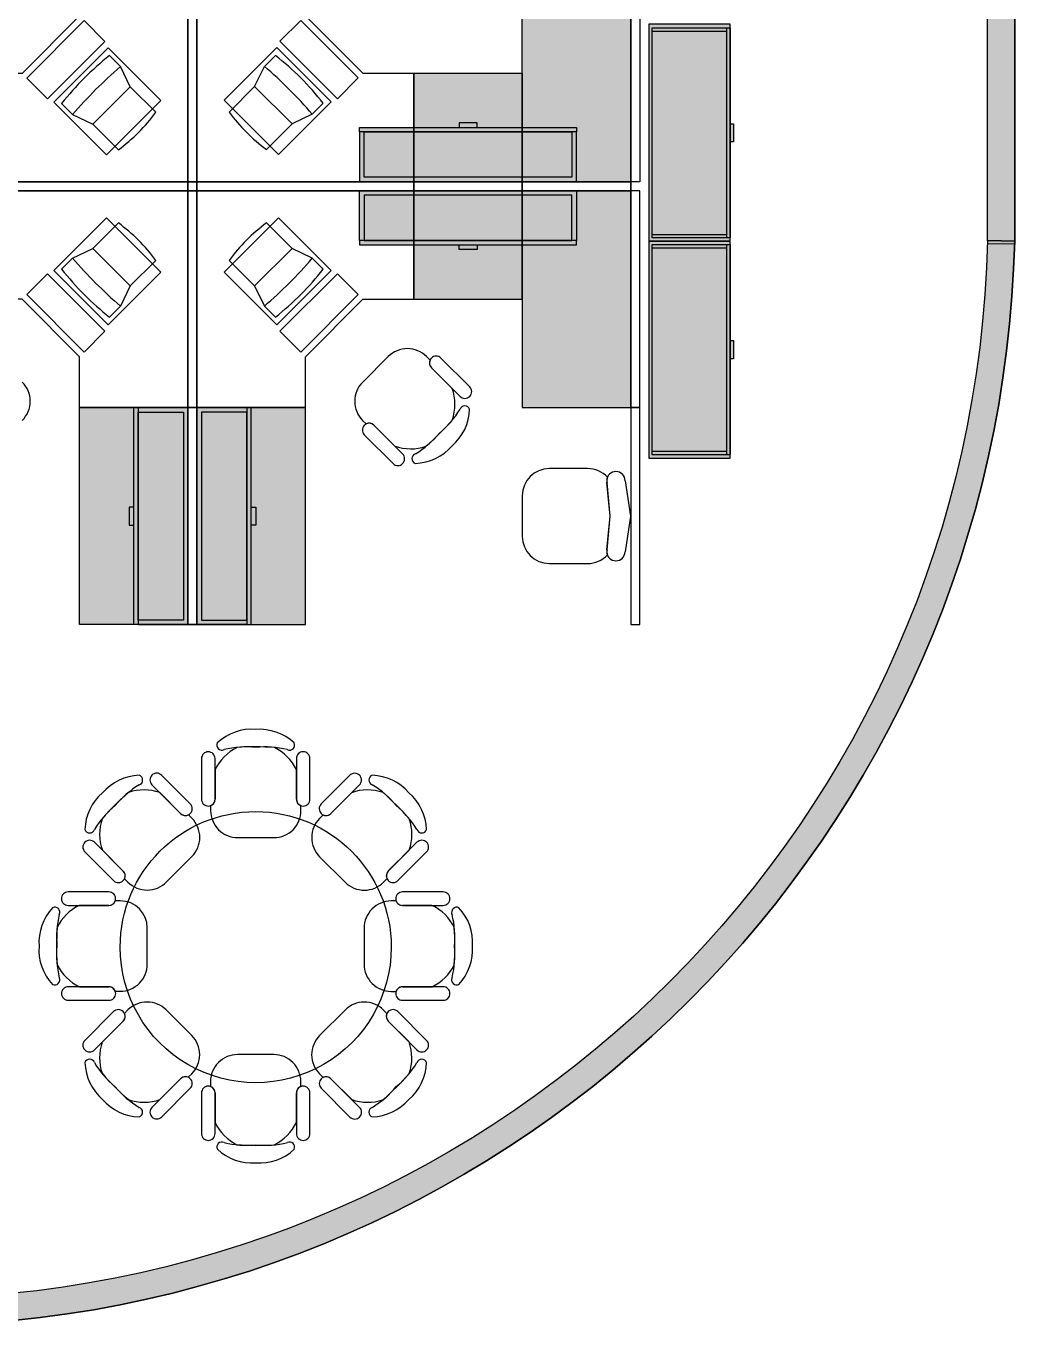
# Model space of a CAD drawing. Extents: x 3 to 120, y 2 to 103.
# Drawn here: x 101.76 to 120.01, y 2.99 to 26.97 of the extents above; entities that cross this region are included whole.
import ezdxf

# ---------------------------------------------------------------- set-up
doc = ezdxf.new("R2010")
doc.units = 0
doc.header["$LTSCALE"] = 1.44
doc.header["$MEASUREMENT"] = 0
for name, color, linetype in [('01_-_WALLS', 250, 'CONTINUOUS'), ('07_-_EQUPMENT', 2, 'CONTINUOUS'), ('12_-_FURNITURE', 5, 'CONTINUOUS'), ('13_-_WORKSTATIONS', 4, 'CONTINUOUS')]:
    doc.layers.add(name, color=color, linetype=linetype)

msp = doc.modelspace()

# ---------------------------------------------------------------- hatches: boundary and pattern name
at = {"layer": '01_-_WALLS'}
for points in [[(119.5, 23.00613428384721), (119.5, 41.99999999999943), (119.75, 41.99999999999943), (120, 41.99999999999943), (120, 22.99999999999943)], [(120, 22.99999999999943), (119.5, 23.00613428384728), (119.4993866177759, 22.95613804636638), (119.9993866177759, 22.95000376251852)]]:
    msp.add_hatch(color=256, dxfattribs=at).paths.add_polyline_path(points)
h = msp.add_hatch(color=256, dxfattribs=at)
edge = h.paths.add_edge_path()
edge.add_arc((99.49974018097919, 23.50025981520295), 20.00636273099931, 271.39832766584436, 358.6025141707542, ccw=False)
edge.add_line((99.98795543305573, 3.499854929502313), (99.99405301722578, 3.249929301630164))
edge.add_line((99.99405301722578, 3.249929301630164), (100.0001506013958, 3.000003673758011))
edge.add_arc((99.50026630613613, 23.49973369777621), 20.50582393775682, 271.3968762234322, 358.6039656131663)
edge.add_line((120.0000036726518, 23.00015060142217), (119.7500779552159, 23.00624451347917))
edge.add_line((119.7500779552159, 23.00624451347917), (119.50015223778, 23.0123384255362))
at = {"layer": '12_-_FURNITURE'}
for points in [[(113.25, 23.00000000000006), (114.75, 23.00000000000006), (114.75, 27.00000000000006), (113.25, 27.00000000000006)], [(113.25, 19.00000000000006), (114.75, 19.00000000000006), (114.75, 23.00000000000006), (113.25, 23.00000000000006)]]:
    msp.add_hatch(color=256, dxfattribs=at).paths.add_polyline_path(points)
h = msp.add_hatch(color=256, dxfattribs=at)
h.paths.add_polyline_path([(114.75, 24.83333333333339), (114.75, 25.16666666666672), (114.8125, 25.16666666666672), (114.8125, 24.83333333333339)])
h.paths.add_polyline_path([(113.3125, 23.06250000000006), (113.3125, 26.93750000000006), (114.75, 26.93750000000006), (114.75, 23.06250000000006)])
h = msp.add_hatch(color=256, dxfattribs=at)
h.paths.add_polyline_path([(108, 24.18055555555556), (108, 25.01388888888889), (111.8333333333333, 25.01388888888889), (111.8333333333333, 24.18055555555556)])
h.paths.add_polyline_path([(107.9166666666667, 25.01388888888889), (107.9166666666667, 24.09722222222222), (111.9166666666667, 24.09722222222222), (111.9166666666667, 25.01388888888889), (111.8333333333333, 25.01388888888889), (111.8333333333333, 24.18055555555556), (108, 24.18055555555556), (108, 25.01388888888889)])
h.paths.add_polyline_path([(107.9166666666667, 25.09722222222222), (111.9166666666667, 25.09722222222222), (111.9166666666667, 25.01388888888889), (107.9166666666667, 25.01388888888889)])
h.paths.add_polyline_path([(109.75, 25.09722222222222), (110.0833333333333, 25.09722222222222), (110.0833333333333, 25.18055555555556), (109.75, 25.18055555555556)])
h = msp.add_hatch(color=256, dxfattribs=at)
h.paths.add_polyline_path([(108, 23.84722222222221), (108, 23.01388888888888), (111.8333333333333, 23.01388888888888), (111.8333333333333, 23.84722222222221)])
h.paths.add_polyline_path([(107.9166666666667, 23.01388888888888), (107.9166666666667, 23.93055555555554), (111.9166666666667, 23.93055555555554), (111.9166666666667, 23.01388888888888), (111.8333333333333, 23.01388888888888), (111.8333333333333, 23.84722222222221), (108, 23.84722222222221), (108, 23.01388888888888)])
h.paths.add_polyline_path([(107.9166666666667, 22.93055555555554), (111.9166666666667, 22.93055555555554), (111.9166666666667, 23.01388888888888), (107.9166666666667, 23.01388888888888)])
h.paths.add_polyline_path([(109.75, 22.93055555555554), (110.0833333333333, 22.93055555555554), (110.0833333333333, 22.84722222222221), (109.75, 22.84722222222221)])
h = msp.add_hatch(color=256, dxfattribs=at)
h.paths.add_polyline_path([(114.75, 20.83333333333339), (114.75, 21.16666666666672), (114.8125, 21.16666666666672), (114.8125, 20.83333333333339)])
h.paths.add_polyline_path([(113.3125, 19.06250000000006), (113.3125, 22.93750000000006), (114.75, 22.93750000000006), (114.75, 19.06250000000006)])
h = msp.add_hatch(color=256, dxfattribs=at)
h.paths.add_polyline_path([(104.6666666666667, 16.01388888888891), (103.8333333333333, 16.01388888888891), (103.8333333333333, 19.84722222222224), (104.6666666666667, 19.84722222222224)])
h.paths.add_polyline_path([(103.8333333333333, 15.93055555555557), (104.75, 15.93055555555557), (104.75, 19.93055555555557), (103.8333333333333, 19.93055555555557), (103.8333333333333, 19.84722222222224), (104.6666666666667, 19.84722222222224), (104.6666666666667, 16.01388888888891), (103.8333333333333, 16.01388888888891)])
h.paths.add_polyline_path([(103.75, 15.93055555555557), (103.75, 19.93055555555557), (103.8333333333333, 19.93055555555557), (103.8333333333333, 15.93055555555557)])
h.paths.add_polyline_path([(103.75, 17.76388888888891), (103.75, 18.09722222222224), (103.6666666666667, 18.09722222222224), (103.6666666666667, 17.76388888888891)])
h = msp.add_hatch(color=256, dxfattribs=at)
h.paths.add_polyline_path([(105, 16.01388888888888), (105.8333333333333, 16.01388888888888), (105.8333333333333, 19.84722222222221), (105, 19.84722222222221)])
h.paths.add_polyline_path([(105.8333333333333, 15.93055555555554), (104.9166666666667, 15.93055555555554), (104.9166666666667, 19.93055555555554), (105.8333333333333, 19.93055555555554), (105.8333333333333, 19.84722222222221), (105, 19.84722222222221), (105, 16.01388888888888), (105.8333333333333, 16.01388888888888)])
h.paths.add_polyline_path([(105.9166666666667, 15.93055555555554), (105.9166666666667, 19.93055555555554), (105.8333333333333, 19.93055555555554), (105.8333333333333, 15.93055555555554)])
h.paths.add_polyline_path([(105.9166666666667, 17.76388888888888), (105.9166666666667, 18.09722222222221), (106, 18.09722222222221), (106, 17.76388888888888)])
at = {"layer": '13_-_WORKSTATIONS'}
for points in [[(112.9166666666667, 24.09722222222222), (110.9166666666667, 24.09722222222222), (110.9166666666667, 28.09722222222222), (112.9166666666667, 28.09722222222222)], [(108.9166666666667, 24.09722222222222), (108.9166666666667, 26.09722222222222), (110.9166666666667, 26.09722222222222), (110.9166666666667, 24.09722222222222)], [(108.9166666666667, 23.93055555555554), (108.9166666666667, 21.93055555555554), (110.9166666666667, 21.93055555555554), (110.9166666666667, 23.93055555555554)], [(112.9166666666667, 23.93055555555554), (110.9166666666667, 23.93055555555554), (110.9166666666667, 19.93055555555554), (112.9166666666667, 19.93055555555554)], [(102.75, 19.93055555555557), (104.75, 19.93055555555557), (104.75, 15.93055555555557), (102.75, 15.93055555555557)], [(106.9166666666667, 19.93055555555554), (104.9166666666667, 19.93055555555554), (104.9166666666667, 15.93055555555554), (106.9166666666667, 15.93055555555554)]]:
    msp.add_hatch(color=256, dxfattribs=at).paths.add_polyline_path(points)

# ---------------------------------------------------------------- linework, layer by layer
at = {"layer": '01_-_WALLS', "linetype": 'CONTINUOUS'}
for points in [[(119.5, 23.00613428384721), (119.5, 41.99999999999943), (119.75, 41.99999999999943), (120, 41.99999999999943), (120, 22.99999999999943)], [(120, 22.99999999999943), (119.5, 23.00613428384728), (119.4993866177759, 22.95613804636638), (119.9993866177759, 22.95000376251852)]]:
    msp.add_lwpolyline(points, close=True, dxfattribs=at)
for points in [[(119.5, 23.00613428384721), (119.5, 41.99999999999943), (119.75, 41.99999999999943)], [(120, 22.99999999999943), (120, 41.99999999999943), (119.75, 41.99999999999943)]]:
    msp.add_lwpolyline(points, dxfattribs=at)
msp.add_lwpolyline([(119.50015223778, 23.0123384255362, -0.3999926536180928), (99.98795543305573, 3.499854929502313), (99.99405301722578, 3.249929301630164), (100.0001506013958, 3.000003673758011, 0.40000734643851), (120.0000036726518, 23.00015060142217), (119.7500779552159, 23.00624451347917)], format="xyb", close=True, dxfattribs=at)
for points in [[(119.7500779552159, 23.00624451347917), (119.50015223778, 23.0123384255362, -0.3999926536180928), (99.98795543305573, 3.499854929502313), (99.99405301722578, 3.249929301630164)], [(119.7500779552159, 23.00624451347917), (120.0000036726518, 23.00015060142217, -0.3999926536180928), (100.0001506013958, 3.00000367375801), (99.99405301722578, 3.249929301630164)]]:
    msp.add_lwpolyline(points, format="xyb", dxfattribs=at)
at = {"layer": '07_-_EQUPMENT', "linetype": 'CONTINUOUS'}
for p, q in [((103.506369832151, 26.22010623692444), (103.3042005514259, 26.42227551764953)), ((106.1602968345156, 26.22473586655405), (106.3624661152407, 26.42690514727915)), ((103.6866073493424, 25.84732835477068), (103.506369832151, 26.22010623692444)), ((105.9800593173243, 25.85195798440029), (106.1602968345156, 26.22473586655405)), ((103.6866226212347, 25.84734362666304), (102.9965118089906, 25.15718200203101)), ((102.9965189448523, 25.15723995028066), (103.6866073493424, 25.84732835477068)), ((104.1568464349425, 25.37711981295525), (103.6866226212347, 25.84734362666304)), ((105.5098202317241, 25.38174944258487), (105.980044045432, 25.85197325629265)), ((105.980044045432, 25.85197325629265), (106.6701548576761, 25.16181163166062)), ((106.6701477218143, 25.16186957991027), (105.9800593173243, 25.85195798440029)), ((102.4203170749429, 25.53839204116651), (102.622486355668, 25.33622276044141)), ((107.2463495917238, 25.54302167079613), (107.0441803109986, 25.34085239007102)), ((102.622486355668, 25.33622276044141), (102.9965189448523, 25.15723995028066)), ((107.0441803109986, 25.34085239007102), (106.6701477218143, 25.16186957991027)), ((102.9965118089906, 25.15718200203101), (103.4667102165044, 24.68698359451719)), ((106.6701548576761, 25.16181163166062), (106.1999564501622, 24.6916132241468)), ((102.9965118089906, 22.86596614611718), (103.4667102165044, 23.336164553631)), ((106.6701548576761, 22.86596614611715), (106.1999564501622, 23.33616455363097)), ((102.622486355668, 22.68692538770677), (102.9965189448523, 22.86590819786753)), ((103.6866226212347, 22.17580452148515), (102.9965118089906, 22.86596614611718)), ((102.9965189448523, 22.86590819786753), (103.6866073493424, 22.1758197933775)), ((105.980044045432, 22.17580452148511), (106.6701548576761, 22.86596614611715)), ((106.6701477218143, 22.86590819786749), (105.9800593173243, 22.17581979337747)), ((107.0441803109986, 22.68692538770674), (106.6701477218143, 22.86590819786749)), ((102.4203170749429, 22.48475610698167), (102.622486355668, 22.68692538770677)), ((104.1568464349425, 22.64602833519293), (103.6866226212347, 22.17580452148515)), ((105.5098202317241, 22.6460283351929), (105.980044045432, 22.17580452148511)), ((107.2463495917238, 22.48475610698164), (107.0441803109986, 22.68692538770674)), ((103.6866073493424, 22.1758197933775), (103.506369832151, 21.80304191122375)), ((105.9800593173243, 22.17581979337747), (106.1602968345156, 21.80304191122372)), ((103.506369832151, 21.80304191122375), (103.3042005514259, 21.60087263049865)), ((106.1602968345156, 21.80304191122372), (106.3624661152407, 21.60087263049862))]:
    msp.add_line(p, q, dxfattribs=at)
for points in [[(101.7751262658471, 26.00680615496569), (102.1581424389898, 25.62378998182298), (103.2188026107696, 26.6844501536028), (102.8357864376269, 27.06746632674552)], [(107.8915404008196, 26.01143578459531), (107.5085242276769, 25.62841961145259), (106.447864055897, 26.68907978323242), (106.8308802290398, 27.07209595637513)], [(102.2759935691876, 25.56486441672411), (103.2482653933191, 24.59259259259261), (104.25, 25.59432719927355), (103.2777281758685, 26.56659902340505)], [(107.3906730974791, 25.56949404635373), (106.4184012733476, 24.59722222222222), (105.4166666666667, 25.59895682890316), (106.3889384907982, 26.57122865303467)], [(102.2759935691876, 22.45828373142407), (103.2482653933191, 23.43055555555557), (104.25, 22.42882094887463), (103.2777281758685, 21.45654912474313)], [(107.3906730974791, 22.45828373142404), (106.4184012733476, 23.43055555555554), (105.4166666666667, 22.4288209488746), (106.3889384907982, 21.4565491247431)], [(101.7751262658471, 22.01634199318249), (102.1581424389898, 22.3993581663252), (103.2188026107696, 21.33869799454538), (102.8357864376269, 20.95568182140267)], [(107.8915404008196, 22.01634199318245), (107.5085242276769, 22.39935816632517), (106.447864055897, 21.33869799454535), (106.8308802290398, 20.95568182140264)]]:
    msp.add_lwpolyline(points, close=True, dxfattribs=at)
for centre, major_axis, ratio, start_param, end_param in [((106.6742808934778, 22.16831169911469), (3.83849445585095, -3.838494455850936), 0.9820264441767391, -3.259104299021261, -3.024081008158339), ((102.9923857731889, 22.1729413287443), (-3.83849445585095, -3.838494455850936), 0.9820264441767391, 3.024081008158339, 3.259104299021261), ((109.0612013198477, 19.78139127274472), (6.013635877760136, -6.013635877760112), 0.9820264441767979, -3.216497670255305, -3.066687636924295), ((109.0612013198477, 19.78139127274472), (6.013635877760136, -6.013635877760112), 0.9820264441767979, 3.066687636924295, 3.216497670255305), ((100.6054653468189, 19.78602090237434), (-6.013635877760136, -6.013635877760112), 0.9820264441767979, 3.066687636924295, 3.216497670255305), ((100.6054653468189, 19.78602090237434), (-6.013635877760136, -6.013635877760112), 0.9820264441767979, -3.216497670255305, -3.066687636924295), ((101.5026760546009, 27.34115397485879), (-2.335463792413581, 2.33546379241359), 0.986159169550175, -3.291984059390454, -2.991201247789146), ((108.1639906120658, 27.34578360448841), (2.335463792413581, 2.33546379241359), 0.986159169550175, 2.991201247789146, 3.291984059390454), ((101.5026760546009, 20.68199417328939), (-2.335463792413581, -2.33546379241359), 0.986159169550175, 2.991201247789146, 3.291984059390454), ((108.1639906120658, 20.68199417328936), (2.335463792413581, -2.33546379241359), 0.986159169550175, -3.291984059390454, -2.991201247789146), ((109.0612013198477, 28.24175687540346), (6.013635877760136, 6.013635877760112), 0.9820264441767979, 3.066687636924295, 3.216497670255305), ((109.0612013198477, 28.24175687540346), (6.013635877760136, 6.013635877760112), 0.9820264441767979, -3.216497670255305, -3.066687636924295), ((100.6054653468189, 28.24175687540343), (-6.013635877760136, 6.013635877760112), 0.9820264441767979, -3.216497670255305, -3.066687636924295), ((100.6054653468189, 28.24175687540343), (-6.013635877760136, 6.013635877760112), 0.9820264441767979, 3.066687636924295, 3.216497670255305), ((106.6742808934778, 25.8548364490335), (3.83849445585095, 3.838494455850936), 0.9820264441767391, 3.024081008158339, 3.259104299021261), ((102.9923857731889, 25.85483644903346), (-3.83849445585095, 3.838494455850936), 0.9820264441767391, -3.259104299021261, -3.024081008158339)]:
    msp.add_ellipse(centre, major_axis=major_axis, ratio=ratio, start_param=start_param, end_param=end_param, dxfattribs=at)
at = {"layer": '12_-_FURNITURE', "linetype": 'CONTINUOUS'}
for p, q in [((113.3125, 26.87500000000006), (114.6875, 26.87500000000006)), ((114.6875, 23.06250000000006), (114.6875, 26.93750000000006)), ((113.3125, 23.12500000000006), (114.6875, 23.12500000000006)), ((113.3125, 22.87500000000006), (114.6875, 22.87500000000006)), ((114.6875, 19.06250000000006), (114.6875, 22.93750000000006)), ((108.444242694979, 20.8723443782932), (107.9729287900022, 20.40103047360609)), ((109.2153587529068, 20.80862741911567), (109.1511613307428, 20.87275904588975)), ((109.6238842629848, 20.283998152716), (109.2404333218484, 20.66744909408813)), ((107.9728765741922, 19.6944742900634), (108.0372663748448, 19.63014987240089)), ((108.0030353318454, 19.42997334000184), (108.5331963621192, 18.89981230940217)), ((108.7102559008936, 19.07687184806774), (108.1800948706198, 19.60703287866741)), ((108.1804581558855, 19.60638675068782), (108.5663619864777, 19.22048291985833)), ((113.3125, 19.12500000000006), (114.6875, 19.12500000000006)), ((112.1232814262953, 18.80555555555554), (111.4173457147117, 18.80555555555554)), ((112.5384411884526, 17.92801196388887), (112.477731609166, 18.55049773055554)), ((112.5411573806329, 17.92801196388887), (112.4804478013463, 18.55049773055554)), ((112.8129156873019, 18.58277435555554), (112.9161761847819, 17.92956331388888)), ((110.9166666666667, 18.30555555555554), (110.9166666666667, 17.55555555555554)), ((112.477731609166, 17.30552618888888), (112.5384411884526, 17.92801196388887)), ((112.4804478013463, 17.30552618888888), (112.5411573806329, 17.92801196388887)), ((112.9161761847819, 17.92646060555554), (112.8129156873019, 17.27324957222221)), ((112.9161761847819, 17.92956331388888), (112.9166666666667, 17.92956331388888)), ((112.9166666666667, 17.92646060555554), (112.9161761847819, 17.92646060555554)), ((112.9166666666667, 17.92956331388888), (112.9164214257243, 17.92801196388887)), ((112.9164214257243, 17.92801196388887), (112.9166666666667, 17.92646060555554)), ((111.4173457147117, 17.05555555555554), (111.9180247627568, 17.05555555555554)), ((111.9180247627568, 17.05555555555554), (112.1232814262953, 17.05555555555554)), ((106.7495999906005, 13.45769108659549), (106.7495999906005, 12.70793016711016)), ((106.9999999916058, 12.70793016711016), (106.9999999916058, 13.45769108659549)), ((105.2499999845797, 13.25015670068824), (105.2499999845797, 12.70787517906172)), ((106.7497999906013, 12.70864393006097), (106.7497999906013, 13.25439436122403)), ((104.085090421951, 12.97500405111094), (104.6152514523878, 12.44484302067421)), ((104.7923109911078, 12.6219025593942), (104.262149960671, 13.15206358983093)), ((104.6148881671219, 12.44548914865369), (104.228984336411, 12.83139297936457)), ((107.7678777461818, 12.82853793976926), (107.3844268049275, 12.44508699851498)), ((105.1679022313663, 12.590316630319), (105.1679487557605, 12.49957428959168)), ((106.8342950382997, 12.49957428959168), (106.8342488055161, 12.59058898619739)), ((104.8224697488423, 12.35740160934191), (104.7580799481699, 12.42172602698463)), ((107.2432484799077, 12.42001242952995), (107.1791168531534, 12.35581500734625)), ((105.6681089312792, 12.00000054291913), (106.3346474476276, 12.00000054291913)), ((103.1714620602308, 11.76787774618185), (103.5549130014851, 11.38442680492759)), ((108.9750040511109, 11.91490957804901), (108.4448430206741, 11.38474854761227)), ((108.4454891486536, 11.38511183287814), (108.8313929793645, 11.77101566358903)), ((104.3511036284175, 11.17953152096723), (104.8224175332494, 11.65084542579921)), ((107.1795315209672, 11.64889637158258), (107.6508454257992, 11.17758246675062)), ((108.6219025593941, 11.20768900889228), (109.1520635898309, 11.73785003932903)), ((103.5799875704701, 11.24324847990776), (103.6441849926538, 11.1791168531534)), ((108.3574016093418, 11.17753025115779), (108.4217260269846, 11.24192005183013)), ((103.2920698328899, 10.99999999160585), (102.5423089134046, 10.99999999160585)), ((103.5004257104084, 10.83429503829981), (103.4094110138027, 10.83424880551619)), ((108.5903166303189, 10.83209776863377), (108.4995742895916, 10.83205124423951)), ((102.5423089134046, 10.74959999060052), (103.2920698328899, 10.74959999060052)), ((103.2913560699391, 10.74979999060132), (102.745605638776, 10.74979999060132)), ((109.2501567006882, 10.75000001542033), (108.7078751790617, 10.75000001542033)), ((103.9999994570809, 9.668108931279306), (103.9999994570809, 10.33464744762769)), ((108.0000005429191, 10.33189106872079), (108.0000005429191, 9.6653525523724)), ((102.7498432993118, 9.249999984579762), (103.2921248209383, 9.249999984579762)), ((103.409683369681, 9.167902231366323), (103.5004257104084, 9.16794875576058)), ((108.4995742895916, 9.165704961700282), (108.5905889861973, 9.165751194483901)), ((109.4576910865954, 9.250400009399572), (108.7079301671101, 9.250400009399572)), ((108.7086439300609, 9.250200009398771), (109.254394361224, 9.25020000939877)), ((108.7079301671101, 9.000000008394238), (109.4576910865954, 9.00000000839424)), ((103.3780974406059, 8.792310991107822), (102.8479364101691, 8.262149960671081)), ((103.6425983906582, 8.822469748842312), (103.5782739730154, 8.758079948169971)), ((104.8204684790328, 8.351103628417516), (104.3491545742009, 8.822417533249475)), ((107.6488963715825, 8.820468479032899), (107.1775824667506, 8.34915457420093)), ((108.4200124295299, 8.756751520092367), (108.3558150073462, 8.820883146846722)), ((103.0249959488891, 8.085090421951096), (103.5551569793259, 8.615251452387835)), ((103.5545108513464, 8.614888167121965), (103.1686070206355, 8.228984336411076)), ((108.8285379397692, 8.232122253818266), (108.4450869985149, 8.615573195072537)), ((106.3318910687208, 7.999999457080982), (105.6653525523724, 7.999999457080982)), ((104.2321222538182, 7.171462060230839), (104.6155731950725, 7.554913001485117)), ((104.7567515200923, 7.579987570470143), (104.8208831468467, 7.644184992653839)), ((105.1657049617003, 7.500425710408431), (105.1657511944839, 7.409411013802726)), ((106.8320977686337, 7.409683369681114), (106.8320512442395, 7.500425710408431)), ((107.1775302511577, 7.642598390658224), (107.2419200518301, 7.578273973015506)), ((107.9149095780489, 7.024995948889193), (107.3847485476122, 7.555156979325922)), ((107.3851118328781, 7.554510851346441), (107.771015663589, 7.168607020635561)), ((105.0000000083942, 7.292069832889951), (105.0000000083942, 6.542308913404625)), ((105.2502000093987, 7.291356069939143), (105.2502000093987, 6.745605638776079)), ((105.2504000093995, 6.542308913404625), (105.2504000093995, 7.292069832889951)), ((106.7500000154203, 6.74984329931187), (106.7500000154203, 7.292124820938394)), ((107.2076890088922, 7.378097440605931), (107.737850039329, 6.847936410169202))]:
    msp.add_line(p, q, dxfattribs=at)
for points in [[(113.25, 23.00000000000006), (114.75, 23.00000000000006), (114.75, 27.00000000000006), (113.25, 27.00000000000006)], [(113.3125, 23.06250000000006), (113.3125, 26.93750000000006), (114.75, 26.93750000000006), (114.75, 23.06250000000006)], [(109.75, 25.09722222222222), (110.0833333333333, 25.09722222222222), (110.0833333333333, 25.18055555555556), (109.75, 25.18055555555556)], [(107.9166666666667, 25.09722222222222), (111.9166666666667, 25.09722222222222), (111.9166666666667, 25.01388888888889), (107.9166666666667, 25.01388888888889)], [(107.9166666666667, 25.01388888888889), (107.9166666666667, 24.09722222222222), (111.9166666666667, 24.09722222222222), (111.9166666666667, 25.01388888888889), (111.8333333333333, 25.01388888888889), (111.8333333333333, 24.18055555555556), (108, 24.18055555555556), (108, 25.01388888888889)], [(108, 24.18055555555556), (108, 25.01388888888889), (111.8333333333333, 25.01388888888889), (111.8333333333333, 24.18055555555556)], [(114.75, 24.83333333333339), (114.75, 25.16666666666672), (114.8125, 25.16666666666672), (114.8125, 24.83333333333339)], [(107.9166666666667, 23.01388888888888), (107.9166666666667, 23.93055555555554), (111.9166666666667, 23.93055555555554), (111.9166666666667, 23.01388888888888), (111.8333333333333, 23.01388888888888), (111.8333333333333, 23.84722222222221), (108, 23.84722222222221), (108, 23.01388888888888)], [(108, 23.84722222222221), (108, 23.01388888888888), (111.8333333333333, 23.01388888888888), (111.8333333333333, 23.84722222222221)], [(107.9166666666667, 22.93055555555554), (111.9166666666667, 22.93055555555554), (111.9166666666667, 23.01388888888888), (107.9166666666667, 23.01388888888888)], [(109.75, 22.93055555555554), (110.0833333333333, 22.93055555555554), (110.0833333333333, 22.84722222222221), (109.75, 22.84722222222221)], [(113.25, 19.00000000000006), (114.75, 19.00000000000006), (114.75, 23.00000000000006), (113.25, 23.00000000000006)], [(113.3125, 19.06250000000006), (113.3125, 22.93750000000006), (114.75, 22.93750000000006), (114.75, 19.06250000000006)], [(114.75, 20.83333333333339), (114.75, 21.16666666666672), (114.8125, 21.16666666666672), (114.8125, 20.83333333333339)], [(103.75, 15.93055555555557), (103.75, 19.93055555555557), (103.8333333333333, 19.93055555555557), (103.8333333333333, 15.93055555555557)], [(103.8333333333333, 15.93055555555557), (104.75, 15.93055555555557), (104.75, 19.93055555555557), (103.8333333333333, 19.93055555555557), (103.8333333333333, 19.84722222222224), (104.6666666666667, 19.84722222222224), (104.6666666666667, 16.01388888888891), (103.8333333333333, 16.01388888888891)], [(105.8333333333333, 15.93055555555554), (104.9166666666667, 15.93055555555554), (104.9166666666667, 19.93055555555554), (105.8333333333333, 19.93055555555554), (105.8333333333333, 19.84722222222221), (105, 19.84722222222221), (105, 16.01388888888888), (105.8333333333333, 16.01388888888888)], [(105.9166666666667, 15.93055555555554), (105.9166666666667, 19.93055555555554), (105.8333333333333, 19.93055555555554), (105.8333333333333, 15.93055555555554)], [(104.6666666666667, 16.01388888888891), (103.8333333333333, 16.01388888888891), (103.8333333333333, 19.84722222222224), (104.6666666666667, 19.84722222222224)], [(105, 16.01388888888888), (105.8333333333333, 16.01388888888888), (105.8333333333333, 19.84722222222221), (105, 19.84722222222221)], [(103.75, 17.76388888888891), (103.75, 18.09722222222224), (103.6666666666667, 18.09722222222224), (103.6666666666667, 17.76388888888891)], [(105.9166666666667, 17.76388888888888), (105.9166666666667, 18.09722222222221), (106, 18.09722222222221), (106, 17.76388888888888)]]:
    msp.add_lwpolyline(points, close=True, dxfattribs=at)
for points in [[(109.2401357281937, 20.84395769837637, 0.4142135631682848), (109.2401893615566, 20.66712736895266), (109.7703503918304, 20.13696633835298, 0.4142135631682896), (109.9469981351226, 20.13709529101297, 0.4142135636488793), (109.9474099189913, 20.31402586540503), (109.4172488887175, 20.84418689600471, 0.4142135631682844)], [(105.1253999840795, 12.58285431750214, 0.4142135631682844), (105.2503999845813, 12.70793016711016), (105.2503999845813, 13.45769108659549, 0.4142135631682896), (105.1253999840795, 13.58250872041991, 0.4142135636488791), (105, 13.45769108659549), (105, 12.70793016711016, 0.4142135631682841)], [(107.2079182006394, 12.44478940480599, 0.4142135631682848), (107.3847485300631, 12.44484303822331), (107.9149095604998, 12.97500406866005, 0.4142135631682896), (107.9147806077855, 13.15165181195215, 0.4142135636488793), (107.7378500333933, 13.15206359576651), (107.2076890029566, 12.62190256532977, 0.4142135631682844)], [(103.5, 9.980000000000057, -0.9999999999999999), (108.5, 9.980000000000057, -1.000000000000007)], [(103.5552105951941, 11.20791820063944, 0.4142135631682861), (103.5551569617767, 11.38474853006313), (103.02499593134, 11.91490956049986, 0.4142135631682894), (102.8483481880479, 11.91478060778557, 0.4142135636488793), (102.8479364042335, 11.73785003339339), (103.3780974346703, 11.20768900295666, 0.4142135631682839)], [(108.5828543175021, 10.87460001592059, 0.4142135631682863), (108.7079301671101, 10.74960001541872), (109.4576910865954, 10.74960001541873, 0.4142135631682896), (109.5825087204198, 10.87460001592059, 0.4142135636488791), (109.4576910865954, 11.00000000000006), (108.7079301671101, 11.00000000000006, 0.4142135631682863)], [(103.4171456824979, 9.125399984079506, 0.4142135631682846), (103.2920698328899, 9.250399984581367), (102.5423089134046, 9.25039998458137, 0.4142135631682895), (102.4174912795801, 9.125399984079504, 0.414213563648879), (102.5423089134046, 9.000000000000036), (103.2920698328899, 9.000000000000034, 0.4142135631682843)], [(108.4447894048059, 8.792081799360682, 0.4142135631682855), (108.4448430382233, 8.61525146993699), (108.97500406866, 8.085090439500258, 0.4142135631682894), (109.1516518119521, 8.085219392214546, 0.4142135636488792), (109.1520635957665, 8.262149966606732), (108.6219025653297, 8.792310997043458, 0.4142135631682851)], [(104.7920817993606, 7.555210595194104, 0.4142135631682855), (104.6152514699369, 7.555156961776789), (104.0850904395002, 7.024995931340048, 0.4142135631682895), (104.0852193922145, 6.848348188047952, 0.4142135636488793), (104.2621499666067, 6.847936404233584), (104.7923109970434, 7.378097434670324, 0.4142135631682852)], [(106.8746000159206, 7.417145682497977, 0.4142135631682855), (106.7496000154187, 7.292069832889951), (106.7496000154187, 6.542308913404625, 0.4142135631682894), (106.8746000159206, 6.417491279580203, 0.4142135636488792), (107, 6.542308913404627), (107, 7.292069832889951, 0.4142135631682851)]]:
    msp.add_lwpolyline(points, format="xyb", close=True, dxfattribs=at)
for centre, radius, start, end in [((108.7979093466586, 20.51909239516493), 0.4998670464176742, 45.03360874154214, 135.0336088964047), ((109.3284682760337, 20.75590081114989), 0.1247952699808237, 155.0071689777189, 225.1353003562403), ((101.340485893753, 20.04772627392985), 0.4996106693614406, 315.0042341867377, 45.00423434160107), ((108.3261807729137, 20.04772627392982), 0.4996106693614406, 134.9957656583989, 224.9957658132639), ((108.8034047090121, 19.98911514849831), 0.8718616201346617, 340.8497823587002, 19.76860126796757), ((108.0913613946113, 19.51778113614069), 0.1245459851881881, 134.8314098590717, 224.8314100146233), ((108.0922870744265, 19.51864453093039), 0.1245901644914062, 45.1887841137356, 135.188784269288), ((108.0921829098324, 19.51776187749189), 0.1250875182211131, 45.11323979708479, 116.041682365942), ((108.8568029519481, 20.04251637895617), 0.8718342516211135, 250.5406602966975, 289.0067598051182), ((108.6218675574256, 18.98797826756379), 0.1253577596953023, 315.1632842647883, 45.16328721391848), ((108.6220899426903, 18.98848349985489), 0.1255573521664513, 224.9282402221446, 314.9282403749298), ((111.4170061906892, 18.305216031533), 0.5003396392208642, 89.96111982041262, 179.9611198204122), ((112.1235299739949, 18.30498473700166), 0.5005708802593919, 42.97072465784384, 90.02844898762719), ((111.4170061906892, 17.55589507957808), 0.5003396392208642, 180.0388801795886, 270.0388801795882), ((112.1235290163121, 17.55612740457), 0.5005719102452444, 269.9716606879073, 316.7918900631184), ((106.038680413072, 12.87850381643056), 0.8718616201346597, 115.849782376309, 154.7686012855768), ((105.963161781208, 12.87850170391045), 0.8718342516211132, 25.54066031430555, 64.0067598227268), ((106.8749572412227, 13.45804834316826), 0.1253577596953031, 90.16328428239765, 180.1632872315303), ((106.874442737915, 13.45784834011765), 0.1255573521664511, 359.9282402397529, 89.92824039253469), ((104.1732563801272, 13.06339239935088), 0.1255573521664518, 44.92824023975607, 134.9282403925372), ((104.1734787653917, 13.06389763164205), 0.1253577596953023, 135.1632842823992, 225.1632872315316), ((103.9385433711932, 12.00935952017746), 0.8718342516211129, 70.54066031430594, 109.0067598227274), ((105.1252050625519, 12.70758048316729), 0.124795269980824, 290.0071689953289, 0.1353003738491662), ((106.8741894787923, 12.70834067908189), 0.1245901644914069, 180.1887841313447, 270.1887842868965), ((106.8748872645148, 12.70889115382304), 0.125087518221113, 180.1132398146937, 251.0416823835544), ((106.8754545455776, 12.70829663691837), 0.1245459851881881, 269.8314098766843, 359.8314100322363), ((108.0627607506517, 12.00805838588711), 0.8718616201346617, 70.84978237631002, 109.7686012855782), ((104.7039849283688, 12.53409476322821), 0.1245459851881889, 314.8314098766857, 44.8314100322374), ((105.667815716181, 12.49986750333884), 0.4998670464176752, 180.0336087591518, 270.0336089140143), ((106.3346843703026, 12.49961121091622), 0.4996106693614414, 269.99576567601, 0), ((103.9919416141129, 12.06276075065173), 0.8718616201346583, 160.8497823763098, 199.7686012855787), ((104.7031634131477, 12.53411402187675), 0.125087518221114, 225.1132398146973, 296.0416823835544), ((104.7030592485538, 12.53323136843822), 0.1245901644914054, 225.1887841313428, 315.1887842868987), ((104.4691655502293, 12.0041496253669), 0.4996106693614407, 314.9957656760108, 44.99576583087308), ((107.5327835039868, 12.00256302337077), 0.4998670464176743, 135.0336087591513, 225.0336089140153), ((107.2959750878387, 12.53312195267312), 0.1247952699808237, 245.0071689953325, 315.1353003738506), ((108.0093595201774, 12.06145662880679), 0.8718342516211135, 340.5406603143074, 19.00675982272783), ((109.063897631642, 11.82652123460836), 0.1253577596953023, 45.16328428239688, 135.1632872315319), ((109.0633923993508, 11.82674361987285), 0.1255573521664513, 314.92824023975, 44.92824039253724), ((103.4668780473269, 11.29597508783877), 0.1247952699808229, 335.007168995331, 45.13530037384925), ((108.5332313684382, 11.29694075144619), 0.1245901644914062, 135.1887841313444, 225.1887842869004), ((108.5341140218767, 11.29683658685235), 0.1250875182211131, 135.1132398146925, 206.0416823835544), ((103.9974369766293, 11.5327835039868), 0.4998670464176745, 225.0336087591531, 315.0336089140155), ((108.0041496253668, 11.5308344497707), 0.4996106693614407, 224.9957656760104, 314.9957658308729), ((108.5340947632282, 11.29601507163124), 0.1245459851881881, 224.8314098766851, 314.8314100322388), ((102.5421516598824, 10.87444273791504), 0.125557352166451, 89.92824023975123, 179.9282403925379), ((102.5419516568318, 10.87495724122276), 0.1253577596953025, 180.1632842823985, 270.1632872315303), ((103.291108846177, 10.8748872645149), 0.1250875182211137, 270.1132398146952, 341.0416823835536), ((103.2917033630817, 10.8754545455776), 0.1245459851881888, 359.8314098766818, 89.83141003223794), ((103.2916593209182, 10.87418947879241), 0.1245901644914064, 270.1887841313447, 0.1887842868981104), ((103.5003887890838, 10.33468437030262), 0.4996106693614408, 0, 89.99576583087106), ((108.4998675033388, 10.33218428381901), 0.4998670464176745, 90.0336087591512, 180.0336089140147), ((108.7075804831672, 10.8747949374481), 0.1247952699808239, 200.0071689953292, 270.1353003738508), ((103.1214982960896, 9.963161781208033), 0.8718342516211144, 115.5406603143057, 154.0067598227269), ((108.8785038164305, 9.961319586928044), 0.8718616201346605, 25.84978237630849, 64.76860128557682), ((103.1214961835695, 10.03868041307205), 0.871861620134659, 205.8497823763092, 244.7686012855776), ((103.5001324966612, 9.667815716181078), 0.4998670464176745, 270.033608759152, 0.03360891401387915), ((108.4996112109162, 9.665315629697476), 0.4996106693614407, 179.995765676009, 269.9957658308735), ((108.8785017039104, 10.03683821879206), 0.8718342516211128, 295.5406603143066, 334.0067598227277), ((103.2924195168328, 9.125205062551995), 0.124795269980824, 20.00716899532836, 90.13530037384999), ((108.7083406790818, 9.125810521207685), 0.1245901644914054, 90.18878413134392, 180.1887842868989), ((108.7082966369183, 9.12454545442249), 0.124545985188188, 179.8314098766802, 269.8314100322388), ((108.708891153823, 9.125112735485198), 0.1250875182211137, 90.11323981469444, 161.0416823835528), ((109.4580483431682, 9.125042758777335), 0.1253577596953023, 0.1632842823976513, 90.16328723152945), ((109.4578483401176, 9.125557262085056), 0.1255573521664512, 269.928240239752, 359.9282403925387), ((103.9958503746332, 8.469165550229404), 0.499610669361441, 44.99576567600948, 134.9957658308719), ((108.0025630233707, 8.467216496013325), 0.4998670464176739, 45.03360875915086, 135.0336089140147), ((103.4659052367719, 8.703984928368863), 0.1245459851881873, 44.83140987668375, 134.831410032238), ((103.4658859781233, 8.703163413147758), 0.1250875182211126, 315.1132398146939, 26.04168238355363), ((103.4667686315618, 8.703059248553917), 0.1245901644914057, 315.1887841313451, 45.18878428689962), ((108.5331219526731, 8.704024912161353), 0.124795269980823, 155.0071689953301, 225.1353003738501), ((102.9366076006492, 8.173256380127263), 0.1255573521664511, 134.9282402397492, 224.928240392538), ((103.9906404798226, 7.938543371193312), 0.8718342516211144, 160.5406603143063, 199.0067598227284), ((104.4672164960133, 7.997436976629328), 0.4998670464176746, 315.0336087591519, 45.03360891401431), ((107.5308344497707, 7.995850374633229), 0.4996106693614403, 134.9957656760099, 224.9957658308725), ((108.0080583858871, 7.9372392493484), 0.8718616201346628, 340.8497823763097, 19.76860128557704), ((102.936102368358, 8.173478765391751), 0.1253577596953026, 225.1632842823977, 315.1632872315327), ((105.6653156296974, 7.500388789083887), 0.4996106693614403, 89.9957656760092, 179.9957658308718), ((106.332184283819, 7.500132496661276), 0.4998670464176739, 0.03360875915110912, 90.03360891401348), ((104.7040249121613, 7.466878047326972), 0.1247952699808241, 65.00716899533172, 135.1353003738496), ((107.2960150716312, 7.465905236771929), 0.1245459851881873, 134.8314098766803, 224.8314100322376), ((107.2969407514461, 7.466768631561913), 0.1245901644914057, 45.18878413134173, 135.1887842868973), ((107.2968365868523, 7.465885978123385), 0.1250875182211126, 45.11323981469567, 116.0416823835538), ((105.1245454544225, 7.291703363081748), 0.1245459851881873, 89.83140987668348, 179.8314100322359), ((105.1258105212077, 7.291659320918229), 0.1245901644914057, 0.1887841313435177, 90.18878428689568), ((105.1251127354852, 7.291108846177073), 0.1250875182211126, 0.1132398146932377, 71.04168238355354), ((106.8747949374481, 7.292419516832816), 0.124795269980823, 110.0071689953281, 180.13530037385), ((103.9372392493483, 7.991941614112996), 0.8718616201346611, 250.849782376309, 289.768601285578), ((108.0614566288068, 7.99064047982267), 0.8718342516211145, 250.5406603143067, 289.0067598227282), ((107.8265212346083, 6.936102368358078), 0.1253577596953025, 315.1632842823997, 45.16328723153018), ((106.036838218792, 7.121498296089664), 0.8718342516211145, 205.5406603143065, 244.0067598227276), ((105.961319586928, 7.121496183569559), 0.8718616201346628, 295.8497823763097, 334.7686012855773), ((107.8267436198728, 6.936607600649254), 0.1255573521664511, 224.9282402397517, 314.9282403925381), ((105.125557262085, 6.542151659882466), 0.1255573521664511, 179.9282402397521, 269.9282403925355), ((105.1250427587773, 6.541951656831856), 0.1253577596953025, 270.1632842823984, 0.1632872315294454)]:
    msp.add_arc(centre, radius, start, end, dxfattribs=at)
for centre, major_axis, ratio, start_param, end_param in [((108.2897451142693, 20.7914825541479), (1.220828140533862, 1.220828139783441), 0.9998466072396559, 4.616576834193657, 4.956944625795089), ((109.0118892441513, 19.9339917437358), (0.6613150276902795, 0.6613150272837811), 0.9998466072396559, 4.638229443788567, 5.464261593374168), ((109.8580831008073, 19.87116956117109), (0.0664027834613418, 0.06640278342052522), 0.9998466072396559, 5.840344605881429, 8.296240802735472), ((105.9473076218693, 22.90706750392388), (3.450574270354794, 3.450574268233788), 0.999846607239656, 4.640539263202537, 4.781381262731436), ((108.0225823504448, 20.59683963077529), (1.256685919674113, 1.256685918901651), 0.999846607239656, 4.472727790499567, 4.803317793769144), ((108.9051973024881, 19.85365282866564), (0.6741473713154279, 0.6741473709010417), 0.9998466072396559, 3.968818417091406, 4.778472410960748), ((108.9744314969261, 18.98959072481178), (0.06589733265784654, 0.06589733261734061), 0.9998466072396557, 1.10840817025303, 3.605587675569998), ((112.6437497106941, 18.58277436368312), (-0.1691659624943284, -6.009982289410531e-16), 0.9936614280668635, -1.570796343845661, 4.835148459392258e-08), ((112.6437497248076, 18.58277436368312), (-0.1691659624943287, -6.009982289410541e-16), 0.9936614280668634, 3.141592605238301, 4.712389046763647), ((112.643749639193, 18.58277433139578), (-0.1691658909931494, -6.009979749178365e-16), 0.9936614280668636, -1.437279901071767e-07, 0.1932155736812282), ((112.646466170643, 18.58277432186972), (-0.1691662302629268, 0), 0.9936614280668635, -0.3868147344182097, -2.003987658039108e-07), ((112.6464658313732, 18.58277433139578), (-0.1691658909931307, 0), 0.9936614280668635, -1.437279955762967e-07, 0.1932155736812443), ((112.6437496444671, 17.27324958805223), (0.1691658962672811, -1.295333352719321e-16), 0.9936614123209964, 2.948377082929962, 3.141592747763645), ((112.6437497263511, 17.27324956865535), (0.1691659781512924, -1.295333979719758e-16), 0.9936614123209964, 3.141592632370338, 4.712388904881603), ((112.6464658366473, 17.27324958805224), (0.1691658962671881, -1.295333352718609e-16), 0.9936614123209963, 2.948377082929933, 3.141592747763722), ((112.6464660801328, 17.27324959136419), (0.1691661397526828, -1.295335217130344e-16), 0.9936614123209963, -3.141592539713052, -2.777624804977074), ((112.6437497091507, 17.27324956865535), (0.1691659781512939, -1.295333979719769e-16), 0.9936614123209964, -1.57079630061997, 2.121944575605994e-08), ((105.9302377177549, 13.06490277827639), (-0.9352406808732956, 0), 0.999846607239655, 4.638229443788568, 5.464261593374168), ((106.0624885048479, 13.04626837450829), (-0.9533883552594384, 0), 0.999846607239655, 3.968818417091407, 4.778472410960747), ((105.3763102946179, 13.70767418364645), (-0.09390771692149176, 0), 0.999846607239655, 5.840344605881428, 8.29624080273547), ((105.8345331624843, 11.94793220016579), (-1.726511713139083, 0), 0.999846607239655, 4.616576834193657, 4.956944625795089), ((105.9949421346719, 8.795634300670608), (-4.879848929611676, 0), 0.9998466072396551, 4.640539263202538, 4.781381262731436), ((106.1610790955076, 11.89665292931204), (-1.777222270700228, 0), 0.999846607239655, 4.472727790499567, 4.803317793769144), ((106.6245167092693, 13.70620851605953), (-0.09319290154029608, 0), 0.999846607239655, 1.108408170253026, 3.605587675569998), ((103.8901490205952, 12.19822307045311), (-0.6741473711082226, -0.6741473711082497), 0.9998466072396541, 3.968818417091406, 4.778472410960747), ((104.772763972867, 11.45503626861476), (-1.256685919287848, -1.256685919287899), 0.9998466072396541, 4.472727790499565, 4.803317793769146), ((103.8209148258916, 13.06228517428569), (-0.06589733263759232, -0.06589733263759498), 0.9998466072396541, 1.108408170253022, 3.605587675569998), ((108.1807063376547, 13.06273677771862), (-0.06640278344093455, 0.06640278344093245), 0.9998466072396559, 5.840344605881429, 8.296240802735472), ((107.26039334516, 11.49439879089772), (-1.22082814015867, 1.220828140158632), 0.9998466072396559, 4.616576834193657, 4.956944625795089), ((108.1178841553501, 12.2165429210433), (-0.6613150274870407, 0.6613150274870199), 0.9998466072396559, 4.638229443788567, 5.464261593374168), ((103.7834570789567, 12.11788415535017), (-0.6613150274870189, -0.6613150274870454), 0.9998466072396541, 4.638229443788568, 5.464261593374168), ((106.8480387021525, 9.144808396103993), (-3.450574269294246, -3.450574269294385), 0.9998466072396541, 4.640539263202538, 4.781381262731436), ((105.144808396104, 9.15196129784752), (-3.450574269294346, 3.450574269294237), 0.999846607239656, 4.640539263202537, 4.781381262731436), ((108.1982230704531, 12.1098509794048), (-0.6741473711082456, 0.6741473711082242), 0.9998466072396559, 3.968818417091406, 4.778472410960748), ((104.5056012091023, 11.26039334516002), (-1.220828140158625, -1.220828140158675), 0.9998466072396541, 4.616576834193657, 4.956944625795089), ((107.4550362686147, 11.22723602713304), (-1.256685919287902, 1.256685919287862), 0.999846607239656, 4.472727790499567, 4.803317793769144), ((102.9372632222814, 12.18070633765479), (-0.06640278344093228, -0.06640278344093495), 0.9998466072396541, 5.840344605881429, 8.296240802735468), ((109.0622851742856, 12.1790851741084), (-0.06589733263759463, 0.06589733263759254), 0.9998466072396557, 1.10840817025303, 3.605587675569998), ((102.9537316254918, 10.06248850484794), (0, -0.9533883552594368), 0.9998466072396537, 3.968818417091406, 4.778472410960747), ((102.2937914839405, 10.62451670926938), (0, -0.09319290154029611), 0.9998466072396537, 1.108408170253029, 3.605587675569997), ((104.103347070688, 10.16107909550768), (0, -1.777222270700229), 0.9998466072396537, 4.472727790499567, 4.803317793769144), ((109.7076741836464, 10.62368970538212), (0, 0.0939077169214917), 0.9998466072396546, 5.840344605881423, 8.29624080273547), ((107.9479322001657, 10.16546683751577), (0, 1.726511713139092), 0.9998466072396546, 4.616576834193657, 4.956944625795089), ((109.0649027782763, 10.06976228224515), (0, 0.9352406808732965), 0.9998466072396545, 4.638229443788568, 5.464261593374168), ((107.2043656993294, 9.994942134671975), (0, -4.879848929611646), 0.9998466072396536, 4.640539263202538, 4.781381262731436), ((104.7956343006706, 10.00505786532812), (0, 4.879848929611646), 0.9998466072396546, 4.640539263202538, 4.781381262731436), ((102.9350972217237, 9.930237717754938), (0, -0.9352406808732964), 0.9998466072396535, 4.638229443788568, 5.464261593374168), ((104.0520677998343, 9.83453316248432), (0, -1.726511713139087), 0.9998466072396537, 4.616576834193657, 4.956944625795089), ((107.896652929312, 9.838920904492415), (0, 1.77722227070022), 0.9998466072396544, 4.472727790499566, 4.803317793769145), ((109.0462683745082, 9.93751149515215), (0, 0.9533883552594368), 0.9998466072396546, 3.968818417091406, 4.778472410960747), ((102.2923258163536, 9.376310294617975), (0, -0.09390771692149194), 0.9998466072396537, 5.840344605881427, 8.296240802735468), ((109.7062085160595, 9.375483290730708), (0, 0.09319290154029582), 0.9998466072396546, 1.10840817025301, 3.605587675570011), ((102.9377148257144, 7.82091482589171), (0.06589733263759452, -0.06589733263759334), 0.9998466072396537, 1.10840817025301, 3.605587675570009), ((109.0627367777186, 7.819293662345331), (0.06640278344093276, 0.06640278344093424), 0.9998466072396537, 5.840344605881426, 8.29624080273547), ((103.801776929547, 7.890149020595313), (0.67414737110825, -0.6741473711082379), 0.9998466072396537, 3.968818417091412, 4.778472410960745), ((104.5449637313853, 8.772763972867054), (1.256685919287894, -1.256685919287871), 0.9998466072396537, 4.472727790499567, 4.803317793769145), ((107.4943987908977, 8.739606654840113), (1.220828140158639, 1.220828140158666), 0.9998466072396537, 4.616576834193657, 4.956944625795089), ((108.2165429210433, 7.88211584464996), (0.6613150274870229, 0.6613150274870375), 0.9998466072396537, 4.638229443788567, 5.464261593374168), ((106.8551916038961, 10.8480387021526), (3.450574269294372, -3.45057426929431), 0.999846607239654, 4.640539263202538, 4.781381262731435), ((105.1519612978475, 10.85519160389616), (3.450574269294277, 3.450574269294354), 0.9998466072396536, 4.640539263202538, 4.781381262731436), ((104.73960665484, 8.505601209102371), (1.220828140158661, -1.220828140158639), 0.9998466072396537, 4.616576834193657, 4.956944625795089), ((107.227236027133, 8.544963731385383), (1.25668591928787, 1.256685919287898), 0.9998466072396537, 4.472727790499567, 4.803317793769144), ((103.8821158446499, 7.783457078956798), (0.6613150274870367, -0.661315027487025), 0.9998466072396537, 4.638229443788568, 5.464261593374168), ((103.8192936623453, 6.937263222281485), (0.06640278344093412, -0.06640278344093294), 0.9998466072396537, 5.840344605881426, 8.296240802735472), ((108.1790851741083, 6.937714825714432), (0.06589733263759312, 0.06589733263759456), 0.9998466072396537, 1.108408170253013, 3.605587675570002), ((108.1098509794047, 7.801776929547026), (0.6741473711082343, 0.674147371108249), 0.9998466072396532, 3.96881841709141, 4.778472410960747), ((105.3754832907307, 6.293791483940581), (0.09319290154029643, 0), 0.9998466072396537, 1.108408170253013, 3.605587675570002), ((105.9375114951521, 6.953731625491825), (0.9533883552594431, 0), 0.9998466072396537, 3.96881841709141, 4.778472410960747), ((105.8389209044924, 8.103347070688063), (1.777222270700226, 0), 0.9998466072396537, 4.472727790499567, 4.803317793769144), ((106.0050578653281, 11.20436569932948), (4.879848929611654, 0), 0.9998466072396536, 4.640539263202538, 4.781381262731436), ((106.1654668375158, 8.05206779983433), (1.726511713139089, 0), 0.9998466072396537, 4.616576834193657, 4.956944625795089), ((106.0697622822451, 6.935097221723725), (0.9352406808732942, 0), 0.9998466072396537, 4.638229443788567, 5.464261593374168), ((106.6236897053821, 6.292325816353668), (0.09390771692149176, 0), 0.9998466072396537, 5.840344605881426, 8.29624080273547)]:
    msp.add_ellipse(centre, major_axis=major_axis, ratio=ratio, start_param=start_param, end_param=end_param, dxfattribs=at)
at = {"layer": '13_-_WORKSTATIONS', "linetype": 'CONTINUOUS'}
for points in [[(100.75, 24.09259259259261), (104.75, 24.09259259259261), (104.75, 28.09259259259261), (102.75, 28.09259259259261), (102.75, 27.15325092592594), (101.6893416666666, 26.09259259259261), (100.75, 26.09259259259261)], [(104.75, 24.09722222222222), (104.75, 28.09722222222222), (104.9166666666667, 28.09722222222222), (104.9166666666667, 24.09722222222222)], [(104.9166666666667, 24.09259259259261), (104.9166666666667, 28.09259259259261), (104.75, 28.09259259259261), (104.75, 24.09259259259261)], [(108.9166666666667, 24.09722222222222), (104.9166666666667, 24.09722222222222), (104.9166666666667, 28.09722222222222), (106.9166666666667, 28.09722222222222), (106.9166666666667, 27.15788055555555), (107.977325, 26.09722222222222), (108.9166666666667, 26.09722222222222)], [(112.9166666666667, 24.09722222222222), (110.9166666666667, 24.09722222222222), (110.9166666666667, 28.09722222222222), (112.9166666666667, 28.09722222222222)], [(112.9166666666667, 24.09722222222222), (112.9166666666667, 28.09722222222222), (113.0833333333333, 28.09722222222222), (113.0833333333333, 24.09722222222222)], [(108.9166666666667, 24.09722222222222), (108.9166666666667, 26.09722222222222), (110.9166666666667, 26.09722222222222), (110.9166666666667, 24.09722222222222)], [(104.75, 23.93055555555557), (100.75, 23.93055555555557), (100.75, 24.09722222222224), (104.75, 24.09722222222224)], [(104.75, 24.09259259259261), (100.75, 24.09259259259261), (100.75, 23.92592592592594), (104.75, 23.92592592592594)], [(104.9166666666667, 24.09722222222222), (108.9166666666667, 24.09722222222222), (108.9166666666667, 23.93055555555556), (104.9166666666667, 23.93055555555556)], [(104.9166666666667, 23.93055555555554), (108.9166666666667, 23.93055555555554), (108.9166666666667, 24.09722222222221), (104.9166666666667, 24.09722222222221)], [(108.9166666666667, 24.09722222222222), (110.9166666666667, 24.09722222222222), (110.9166666666667, 23.93055555555556), (108.9166666666667, 23.93055555555556)], [(108.9166666666667, 23.93055555555554), (110.9166666666667, 23.93055555555554), (110.9166666666667, 24.09722222222221), (108.9166666666667, 24.09722222222221)], [(110.9166666666667, 24.09722222222222), (112.9166666666667, 24.09722222222222), (112.9166666666667, 23.93055555555556), (110.9166666666667, 23.93055555555556)], [(110.9166666666667, 23.93055555555554), (112.9166666666667, 23.93055555555554), (112.9166666666667, 24.09722222222221), (110.9166666666667, 24.09722222222221)], [(100.75, 23.93055555555557), (104.75, 23.93055555555557), (104.75, 19.93055555555557), (102.75, 19.93055555555557), (102.75, 20.86989722222224), (101.6893416666666, 21.93055555555557), (100.75, 21.93055555555557)], [(104.9166666666667, 23.93055555555557), (104.9166666666667, 19.93055555555557), (104.75, 19.93055555555557), (104.75, 23.93055555555557)], [(104.75, 23.93055555555554), (104.75, 19.93055555555554), (104.9166666666667, 19.93055555555554), (104.9166666666667, 23.93055555555554)], [(108.9166666666667, 23.93055555555554), (104.9166666666667, 23.93055555555554), (104.9166666666667, 19.93055555555554), (106.9166666666667, 19.93055555555554), (106.9166666666667, 20.86989722222221), (107.977325, 21.93055555555554), (108.9166666666667, 21.93055555555554)], [(108.9166666666667, 23.93055555555554), (108.9166666666667, 21.93055555555554), (110.9166666666667, 21.93055555555554), (110.9166666666667, 23.93055555555554)], [(112.9166666666667, 23.93055555555554), (110.9166666666667, 23.93055555555554), (110.9166666666667, 19.93055555555554), (112.9166666666667, 19.93055555555554)], [(112.9166666666667, 23.93055555555554), (112.9166666666667, 19.93055555555554), (113.0833333333333, 19.93055555555554), (113.0833333333333, 23.93055555555554)], [(102.75, 19.93055555555557), (104.75, 19.93055555555557), (104.75, 15.93055555555557), (102.75, 15.93055555555557)], [(104.9166666666667, 19.93055555555557), (104.9166666666667, 15.93055555555557), (104.75, 15.93055555555557), (104.75, 19.93055555555557)], [(104.75, 19.93055555555554), (104.75, 15.93055555555554), (104.9166666666667, 15.93055555555554), (104.9166666666667, 19.93055555555554)], [(106.9166666666667, 19.93055555555554), (104.9166666666667, 19.93055555555554), (104.9166666666667, 15.93055555555554), (106.9166666666667, 15.93055555555554)], [(112.9166666666667, 19.93055555555554), (112.9166666666667, 15.93055555555554), (113.0833333333333, 15.93055555555554), (113.0833333333333, 19.93055555555554)]]:
    msp.add_lwpolyline(points, close=True, dxfattribs=at)

doc.saveas('drawing.dxf')
